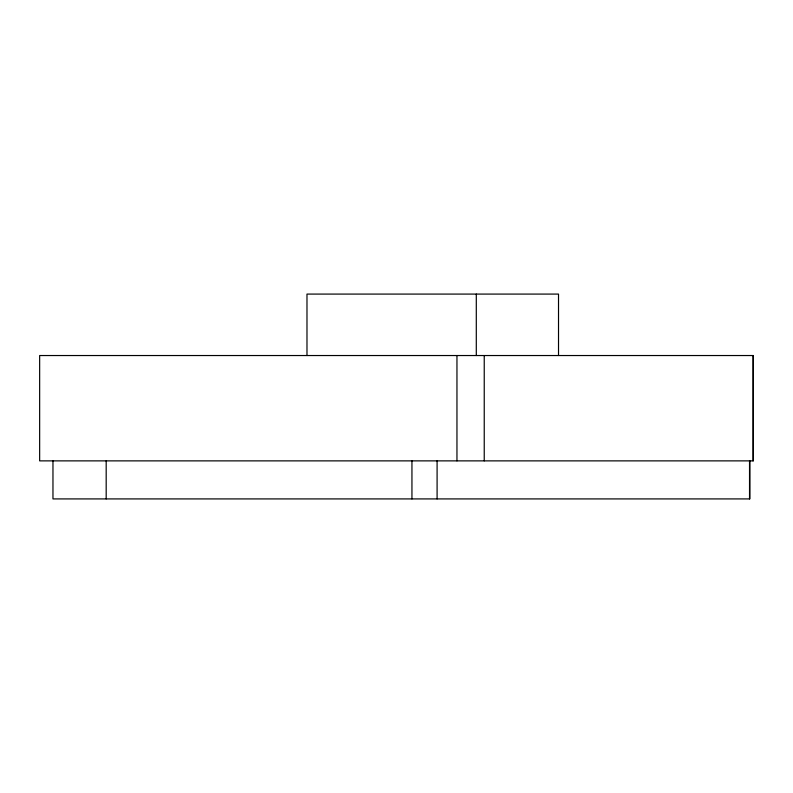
<?xml version="1.0" encoding="UTF-8"?>
<svg xmlns="http://www.w3.org/2000/svg" width="793" height="793" viewBox="0 0 793 793"><rect width="100%" height="100%" fill="white"/><g stroke="black" fill="none" stroke-linecap="round" stroke-linejoin="round"><path stroke-width="1.19" d="M753.043 355.532L753.043 460.872M749.841 460.872L749.841 498.916L52.962 498.916L52.962 460.872M749.534 460.872L749.534 498.916M558.52 355.532L558.52 294.084L306.98 294.084L306.98 355.532M484.236 355.532L484.236 460.872M476.296 294.084L476.296 355.532M456.956 355.532L456.956 460.872M437.092 460.872L437.092 498.916M411.944 460.872L411.944 498.916M106.183 460.872L106.183 498.916M753.35 355.532L39.65 355.532L39.65 460.872L753.35 460.872L753.35 355.532"/></g></svg>
